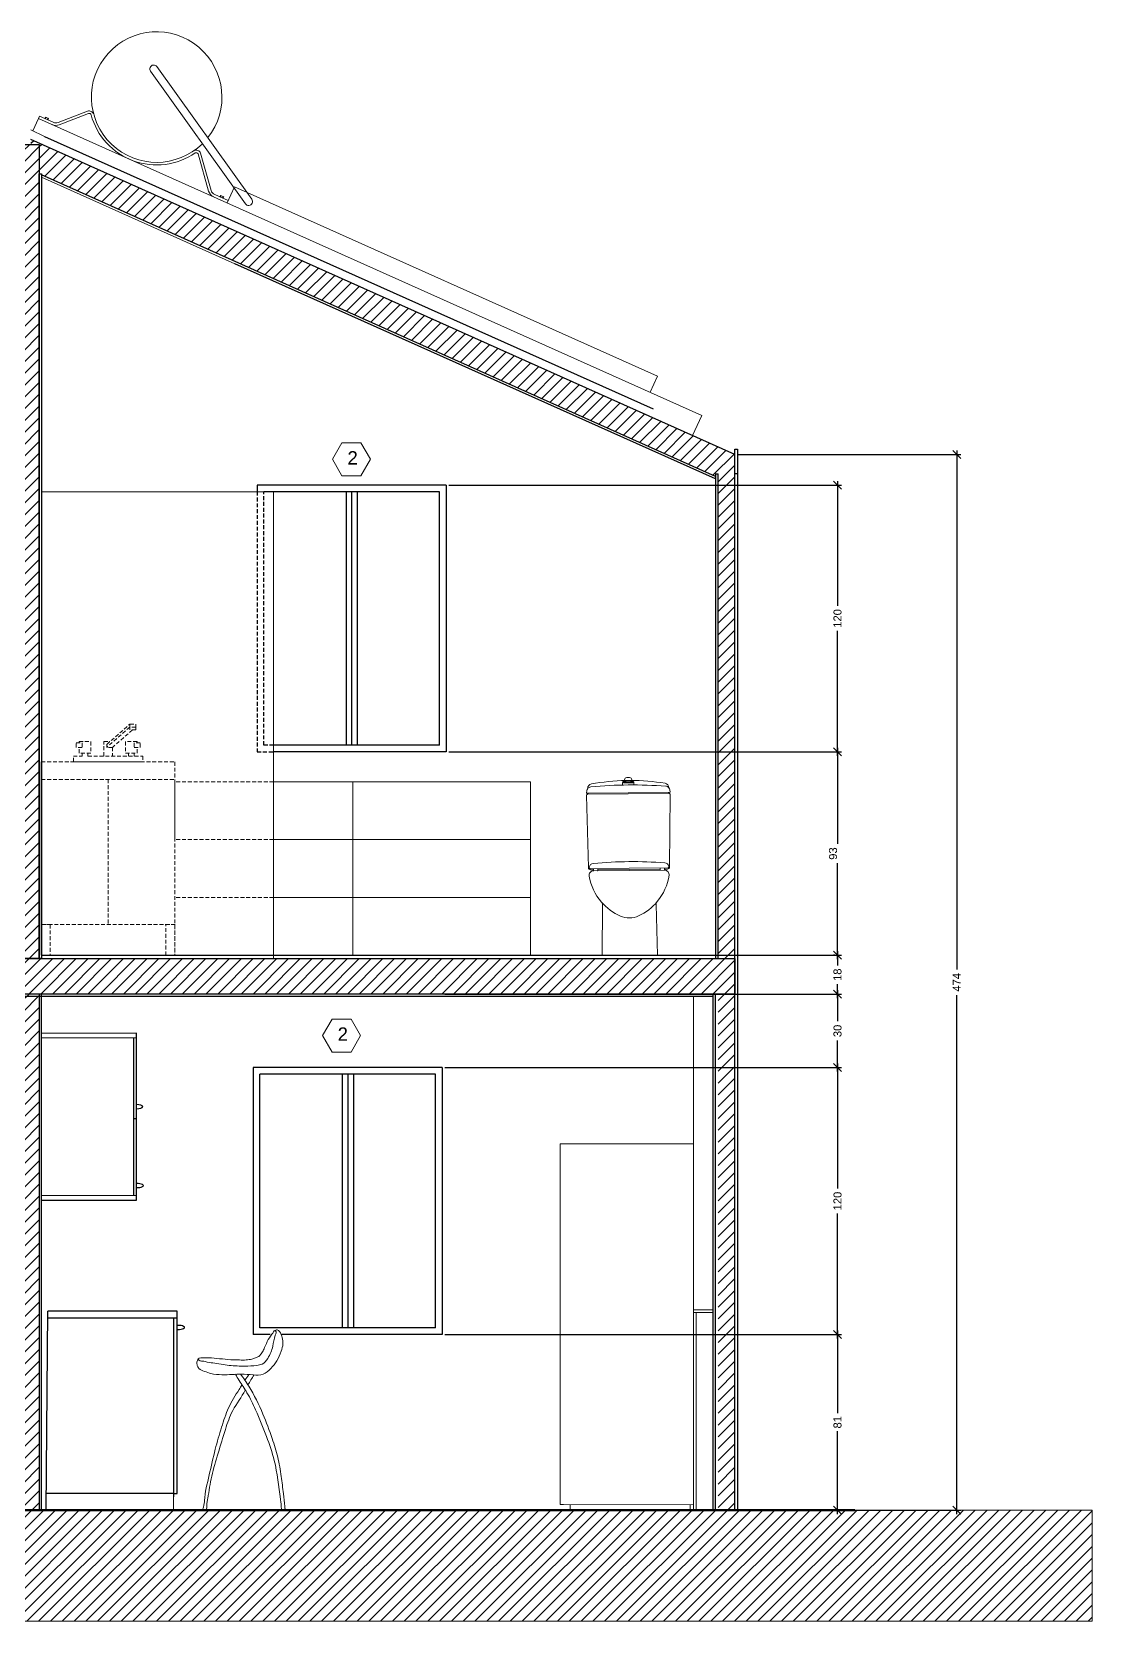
# Model space of a CAD drawing. Header units: centimetres. Extents: x -1332 to 7887, y -608 to 4152.
# Drawn here: x 4235 to 4712, y 3437 to 4152 of the extents above; entities that cross this region are included whole.
import ezdxf

# ---------------------------------------------------------------- set-up
doc = ezdxf.new("R2010")
doc.units = ezdxf.units.CM
doc.header["$MEASUREMENT"] = 0
doc.linetypes.add('HIDDEN', pattern=[0.375, 0.25, -0.125])
doc.layers.get('DEFPOINTS').update_dxf_attribs({"color": 210})
doc.layers.add('ARREDI', color=252, linetype='Continuous', lineweight=18)
doc.layers.add('NUMERAZIONE', color=30, linetype='Continuous', lineweight=5)
for name, color, linetype in [('INFISSI', 130, 'Continuous'), ('quote nuove', 253, 'Continuous'), ('STRUTTURA', 7, 'Continuous')]:
    doc.layers.add(name, color=color, linetype=linetype)
doc.styles.add('ARIAL', font='Arial.ttf')
doc.styles.get("Standard").update_dxf_attribs({"font": 'Arial.ttf'})
doc.dimstyles.new('TICK_36', dxfattribs={"dimtxt": 3.6, "dimasz": 3.6, "dimexe": 1.8, "dimexo": 1.2, "dimgap": 1.8, "dimtad": 0, "dimdec": 0, "dimzin": 0, "dimdsep": 46, "dimtxsty": 'ARIAL', "dimblk": 'OBLIQUE', "dimcen": 1.8, "dimdle": 1.8, "dimclrd": 256, "dimclrt": 256, "dimadec": 0, "dimazin": 0, "dimtfac": 1, "dimtdec": 0, "dimtmove": 1, "dimatfit": 3, "dimldrblk": 'OPEN90', "dimfxl": 1, "dimtfill": 1, "dimtolj": 1, "dimtzin": 0, "dimarcsym": 0})

# ---------------------------------------------------------------- blocks, each defined once
blk = doc.blocks.new('_Oblique')
at = {"color": 0, "linetype": 'ByBlock', "lineweight": -2}
blk.add_line((-0.5, -0.5), (0.5, 0.5), dxfattribs=at)
blk = doc.blocks.new('*D436')
at = {"layer": 'DEFPOINTS', "color": 0, "linetype": 'ByBlock', "transparency": 16777216}
for p in [(4421.5, 3828.44), (4421.5, 3736.94), (4597.54, 3736.94)]:
    blk.add_point(p, dxfattribs=at)
at = {"layer": 'quote nuove', "color": 0, "linetype": 'ByBlock', "lineweight": -2, "transparency": 16777216}
for p, q in [((4422.7, 3828.44), (4599.34, 3828.44)), ((4422.7, 3736.94), (4599.34, 3736.94))]:
    blk.add_line(p, q, dxfattribs=at)
at = {"layer": 'quote nuove', "linetype": 'ByBlock', "lineweight": -2, "transparency": 16777216}
for p, q in [((4597.54, 3830.24), (4597.54, 3787.07)), ((4597.54, 3735.14), (4597.54, 3778.31))]:
    blk.add_line(p, q, dxfattribs=at)
at = {"layer": 'quote nuove', "linetype": 'ByBlock', "lineweight": -2, "transparency": 16777216, "xscale": 3.6, "yscale": 3.6, "zscale": 3.6}
for p, rotation in [((4597.54, 3828.44), 90), ((4597.54, 3736.94), 270)]:
    blk.add_blockref('_Oblique', p, dxfattribs=dict(at, rotation=rotation))
at = {"layer": 'quote nuove', "linetype": 'ByBlock', "transparency": 16777216, "insert": (4595.54, 3782.69), "char_height": 3.6, "attachment_point": 5, "rotation": 90, "style": 'ARIAL', "bg_fill": 3, "box_fill_scale": 1.25, "bg_fill_color": 256, "bg_fill_true_color": 13158600, "bg_fill_transparency": 0}
blk.add_mtext('\\A1;93', dxfattribs=at)
blk = doc.blocks.new('_Open90')
at = {"color": 0, "linetype": 'ByBlock', "lineweight": -2}
for p, q in [((0, 0), (-1, 0)), ((-0.5, 0.5), (0, 0)), ((0, 0), (-0.5, -0.5))]:
    blk.add_line(p, q, dxfattribs=at)
blk = doc.blocks.new('*D437')
at = {"layer": 'DEFPOINTS', "color": 0, "linetype": 'ByBlock', "transparency": 16777216}
for p in [(4421.5, 3948.44), (4421.5, 3828.44), (4597.54, 3828.44)]:
    blk.add_point(p, dxfattribs=at)
at = {"layer": 'quote nuove', "color": 0, "linetype": 'ByBlock', "lineweight": -2, "transparency": 16777216}
for p, q in [((4422.7, 3948.44), (4599.34, 3948.44)), ((4422.7, 3828.44), (4599.34, 3828.44))]:
    blk.add_line(p, q, dxfattribs=at)
at = {"layer": 'quote nuove', "linetype": 'ByBlock', "lineweight": -2, "transparency": 16777216}
for p, q in [((4597.54, 3950.24), (4597.54, 3894.04)), ((4597.54, 3826.64), (4597.54, 3882.84))]:
    blk.add_line(p, q, dxfattribs=at)
at = {"layer": 'quote nuove', "linetype": 'ByBlock', "lineweight": -2, "transparency": 16777216, "xscale": 3.6, "yscale": 3.6, "zscale": 3.6}
for p, rotation in [((4597.54, 3948.44), 90), ((4597.54, 3828.44), 270)]:
    blk.add_blockref('_Oblique', p, dxfattribs=dict(at, rotation=rotation))
at = {"layer": 'quote nuove', "linetype": 'ByBlock', "transparency": 16777216, "insert": (4597.54, 3888.44), "char_height": 3.6, "attachment_point": 5, "rotation": 90, "style": 'ARIAL', "bg_fill": 3, "box_fill_scale": 1.25, "bg_fill_color": 256, "bg_fill_true_color": 13158600, "bg_fill_transparency": 0}
blk.add_mtext('\\A1;120', dxfattribs=at)
blk = doc.blocks.new('*D441')
at = {"layer": 'DEFPOINTS', "color": 0, "linetype": 'ByBlock', "transparency": 16777216}
for p in [(4551.4, 3962.12), (4552.6, 3487.44), (4651.13, 3487.44)]:
    blk.add_point(p, dxfattribs=at)
at = {"layer": 'quote nuove', "color": 0, "linetype": 'ByBlock', "lineweight": -2, "transparency": 16777216}
for p, q in [((4552.6, 3962.12), (4652.93, 3962.12)), ((4553.8, 3487.44), (4652.93, 3487.44))]:
    blk.add_line(p, q, dxfattribs=at)
at = {"layer": 'quote nuove', "linetype": 'ByBlock', "lineweight": -2, "transparency": 16777216}
for p, q in [((4651.13, 3963.92), (4651.13, 3730.62)), ((4651.13, 3485.64), (4651.13, 3718.94))]:
    blk.add_line(p, q, dxfattribs=at)
at = {"layer": 'quote nuove', "linetype": 'ByBlock', "lineweight": -2, "transparency": 16777216, "xscale": 3.6, "yscale": 3.6, "zscale": 3.6}
for p, rotation in [((4651.13, 3962.12), 90), ((4651.13, 3487.44), 270)]:
    blk.add_blockref('_Oblique', p, dxfattribs=dict(at, rotation=rotation))
at = {"layer": 'quote nuove', "linetype": 'ByBlock', "transparency": 16777216, "insert": (4651.13, 3724.78), "char_height": 3.6, "attachment_point": 5, "rotation": 90, "style": 'ARIAL', "bg_fill": 3, "box_fill_scale": 1.25, "bg_fill_color": 256, "bg_fill_true_color": 13158600, "bg_fill_transparency": 0}
blk.add_mtext('\\A1;474', dxfattribs=at)
blk = doc.blocks.new('*D446')
at = {"layer": 'DEFPOINTS', "color": 0, "linetype": 'ByBlock', "transparency": 16777216}
for p in [(4419.78, 3566.41, -34.63), (4419.78, 3487.44), (4597.54, 3487.44)]:
    blk.add_point(p, dxfattribs=at)
at = {"layer": 'quote nuove', "linetype": 'ByBlock', "lineweight": -2, "transparency": 16777216}
for p, q in [((4597.54, 3568.21), (4597.54, 3530.96)), ((4597.54, 3485.64), (4597.54, 3522.89))]:
    blk.add_line(p, q, dxfattribs=at)
at = {"layer": 'quote nuove', "color": 0, "linetype": 'ByBlock', "lineweight": -2, "transparency": 16777216}
for p, q in [((4420.98, 3566.41), (4599.34, 3566.41)), ((4420.98, 3487.44), (4599.34, 3487.44))]:
    blk.add_line(p, q, dxfattribs=at)
at = {"layer": 'quote nuove', "linetype": 'ByBlock', "lineweight": -2, "transparency": 16777216, "xscale": 3.6, "yscale": 3.6, "zscale": 3.6}
for p, rotation in [((4597.54, 3566.41), 90), ((4597.54, 3487.44), 270)]:
    blk.add_blockref('_Oblique', p, dxfattribs=dict(at, rotation=rotation))
at = {"layer": 'quote nuove', "linetype": 'ByBlock', "transparency": 16777216, "insert": (4597.54, 3526.92), "char_height": 3.6, "attachment_point": 5, "rotation": 90, "style": 'ARIAL', "bg_fill": 3, "box_fill_scale": 1.25, "bg_fill_color": 256, "bg_fill_true_color": 13158600, "bg_fill_transparency": 0}
blk.add_mtext('\\A1;81', dxfattribs=at)
blk = doc.blocks.new('*D431')
at = {"layer": 'DEFPOINTS', "color": 0, "linetype": 'ByBlock', "transparency": 16777216}
for p in [(4419.78, 3686.41, -34.63), (4597.54, 3686.41), (4419.78, 3566.41, -34.63)]:
    blk.add_point(p, dxfattribs=at)
at = {"layer": 'quote nuove', "color": 0, "linetype": 'ByBlock', "lineweight": -2, "transparency": 16777216}
for p, q in [((4420.98, 3686.41), (4599.34, 3686.41)), ((4420.98, 3566.41), (4599.34, 3566.41))]:
    blk.add_line(p, q, dxfattribs=at)
at = {"layer": 'quote nuove', "linetype": 'ByBlock', "lineweight": -2, "transparency": 16777216}
for p, q in [((4597.54, 3688.21), (4597.54, 3632.01)), ((4597.54, 3564.61), (4597.54, 3620.8))]:
    blk.add_line(p, q, dxfattribs=at)
at = {"layer": 'quote nuove', "linetype": 'ByBlock', "lineweight": -2, "transparency": 16777216, "xscale": 3.6, "yscale": 3.6, "zscale": 3.6}
for p, rotation in [((4597.54, 3686.41), 90), ((4597.54, 3566.41), 270)]:
    blk.add_blockref('_Oblique', p, dxfattribs=dict(at, rotation=rotation))
at = {"layer": 'quote nuove', "linetype": 'ByBlock', "transparency": 16777216, "insert": (4597.54, 3626.41), "char_height": 3.6, "attachment_point": 5, "rotation": 90, "style": 'ARIAL', "bg_fill": 3, "box_fill_scale": 1.25, "bg_fill_color": 256, "bg_fill_true_color": 13158600, "bg_fill_transparency": 0}
blk.add_mtext('\\A1;120', dxfattribs=at)
blk = doc.blocks.new('*D447')
at = {"layer": 'DEFPOINTS', "color": 0, "linetype": 'ByBlock', "transparency": 16777216}
for p in [(4419.79, 3719.44), (4597.54, 3719.44), (4419.79, 3686.41)]:
    blk.add_point(p, dxfattribs=at)
at = {"layer": 'quote nuove', "color": 0, "linetype": 'ByBlock', "lineweight": -2, "transparency": 16777216}
for p, q in [((4420.99, 3719.44), (4599.34, 3719.44)), ((4420.99, 3686.41), (4599.34, 3686.41))]:
    blk.add_line(p, q, dxfattribs=at)
at = {"layer": 'quote nuove', "linetype": 'ByBlock', "lineweight": -2, "transparency": 16777216}
for p, q in [((4597.54, 3721.24), (4597.54, 3707.29)), ((4597.54, 3684.61), (4597.54, 3698.55))]:
    blk.add_line(p, q, dxfattribs=at)
at = {"layer": 'quote nuove', "linetype": 'ByBlock', "lineweight": -2, "transparency": 16777216, "xscale": 3.6, "yscale": 3.6, "zscale": 3.6}
for p, rotation in [((4597.54, 3719.44), 90), ((4597.54, 3686.41), 270)]:
    blk.add_blockref('_Oblique', p, dxfattribs=dict(at, rotation=rotation))
at = {"layer": 'quote nuove', "linetype": 'ByBlock', "transparency": 16777216, "insert": (4597.54, 3702.92), "char_height": 3.6, "attachment_point": 5, "rotation": 90, "style": 'ARIAL', "bg_fill": 3, "box_fill_scale": 1.25, "bg_fill_color": 256, "bg_fill_true_color": 13158600, "bg_fill_transparency": 0}
blk.add_mtext('\\A1;30', dxfattribs=at)
blk = doc.blocks.new('*D435')
at = {"layer": 'DEFPOINTS', "color": 0, "transparency": 16777216}
for p in [(4597.54, 3736.94), (4597.54, 3719.44), (4597.54, 3719.44)]:
    blk.add_point(p, dxfattribs=at)
at = {"layer": 'quote nuove', "lineweight": -2, "transparency": 16777216}
for p, q in [((4597.54, 3738.74), (4597.54, 3732.4)), ((4597.54, 3717.64), (4597.54, 3723.98))]:
    blk.add_line(p, q, dxfattribs=at)
at = {"layer": 'quote nuove', "color": 0, "lineweight": -2, "transparency": 16777216}
for p, q in [((4596.34, 3736.94), (4595.74, 3736.94)), ((4598.74, 3719.44), (4599.34, 3719.44))]:
    blk.add_line(p, q, dxfattribs=at)
at = {"layer": 'quote nuove', "lineweight": -2, "transparency": 16777216, "xscale": 3.6, "yscale": 3.6, "zscale": 3.6}
for p, rotation in [((4597.54, 3736.94), 90), ((4597.54, 3719.44), 270)]:
    blk.add_blockref('_Oblique', p, dxfattribs=dict(at, rotation=rotation))
at = {"layer": 'quote nuove', "transparency": 16777216, "insert": (4597.54, 3728.19), "char_height": 3.6, "attachment_point": 5, "rotation": 90, "style": 'ARIAL', "bg_fill": 3, "box_fill_scale": 1.25, "bg_fill_color": 256, "bg_fill_true_color": 13158600, "bg_fill_transparency": 0}
blk.add_mtext('\\A1;18', dxfattribs=at)

msp = doc.modelspace()

# ---------------------------------------------------------------- hatches: boundary and pattern name
at = {"layer": 'STRUTTURA'}
h = msp.add_hatch(dxfattribs=at)
h.set_pattern_fill('ANSI31', color=0, scale=30)
h.paths.add_polyline_path([(4231, 4088.4), (4230.98, 4102.17), (4229.82, 4101.64), (3932, 3966.04), (3932, 3953.44), (3932, 3952.3)])
h.paths.add_polyline_path([(4234.75, 4103.81), (4234.75, 4101.64), (4238.5, 4101.64), (4238.5, 4088.44), (4239.5, 4088.44), (4239.5, 4087.99), (4542.7, 3952.32), (4542.7, 3953.44), (4543.9, 3953.44), (4543.9, 3487.44), (4551.4, 3487.44), (4551.4, 3953.44), (4551.4, 3962.12)])
h = msp.add_hatch(dxfattribs=at)
h.set_pattern_fill('ANSI31', color=0, scale=30)
h.paths.add_polyline_path([(4238.5, 4101.64), (4230.98, 4101.64), (4231, 3735.51), (4232, 3735.51), (4238.5, 3735.51)])
h = msp.add_hatch(dxfattribs=at)
h.set_pattern_fill('ANSI31', color=0, scale=30)
h.paths.add_polyline_path([(4551.4, 3735.44), (4232, 3735.44), (3994.7, 3735.49), (3994.27, 3735.46), (3994.18, 3735.51), (3983.42, 3735.51), (3982.96, 3735.44), (3982.81, 3735.51), (3976.83, 3735.51), (3976.83, 3735.44), (3932.05, 3735.44), (3932, 3735.44), (3932, 3719.51), (4232, 3719.51), (4551.4, 3719.44)])
h.paths.add_polyline_path([(4238.53, 3719.52), (4232.19, 3719.53), (4231, 3719.51), (4231, 3487.44), (4238.5, 3487.44)])

# ---------------------------------------------------------------- linework, layer by layer
msp.add_line((4334.78, 3685.39, -3), (4334.78, 3685.39, -3))
at = {"layer": 'ARREDI'}
for p, q in [((4288.58, 4134.51), (4331.24, 4074.89)), ((4291.46, 4136.61), (4334.13, 4076.98)), ((4238.67, 4114.32), (4238.2, 4113.26)), ((4238.67, 4114.32), (4244.78, 4111.58)), ((4241.29, 4113.89), (4241.03, 4113.32)), ((4241.58, 4113.76), (4241.33, 4113.19)), ((4242.69, 4113.32), (4241.36, 4113.92)), ((4242.17, 4112.81), (4242.42, 4113.38)), ((4242.47, 4112.68), (4242.72, 4113.25)), ((4260.26, 4116.56), (4247.06, 4111.52)), ((4260.67, 4115.47), (4247.47, 4110.44)), ((4234.75, 4108.14), (4240.86, 4105.24)), ((4314.7, 4080.64), (4309.93, 4097.41)), ((4315.82, 4080.96), (4311.06, 4097.71)), ((4317.47, 4079.05), (4323.5, 4076.35)), ((4320.04, 4078.64), (4319.79, 4078.07)), ((4320.34, 4078.51), (4320.09, 4077.94)), ((4321.45, 4078.07), (4320.12, 4078.67)), ((4320.93, 4077.56), (4321.18, 4078.13)), ((4321.23, 4077.43), (4321.48, 4078)), ((4323.5, 4076.35), (4323.03, 4075.29)), ((4343.88, 3945.44), (4239.5, 3945.44)), ((4343.88, 3735.44), (4343.88, 3945.44)), ((4343.88, 3814.94), (4379.5, 3814.94)), ((4379.5, 3814.94), (4379.5, 3736.94)), ((4484.79, 3811.02), (4484.6, 3809.88)), ((4485.18, 3812.03), (4485.18, 3811.92)), ((4500.82, 3814.62), (4500.83, 3813.51)), ((4501.3, 3814.53), (4501.33, 3814.81)), ((4503.4, 3814.55), (4501.3, 3814.53)), ((4501.45, 3814.98), (4502.21, 3815.31)), ((4501.45, 3814.98), (4503.4, 3815)), ((4501.79, 3815.84), (4501.79, 3815.64)), ((4501.89, 3815.54), (4502.33, 3815.54)), ((4503.39, 3815.55), (4502.33, 3815.54)), ((4503.39, 3815.55), (4502.33, 3815.54)), ((4502.33, 3815.49), (4502.33, 3815.54)), ((4502.33, 3815.54), (4502.33, 3815.54)), ((4503.38, 3816.85), (4502.78, 3816.85)), ((4503.98, 3816.86), (4503.38, 3816.85)), ((4503.39, 3815.55), (4504.46, 3815.56)), ((4503.39, 3815.55), (4504.46, 3815.56)), ((4505.35, 3815.02), (4503.4, 3815)), ((4503.4, 3814.55), (4505.5, 3814.57)), ((4521.34, 3810.22), (4503.45, 3810.05)), ((4504.46, 3815.56), (4504.89, 3815.57)), ((4504.46, 3815.51), (4504.46, 3815.56)), ((4504.46, 3815.56), (4504.46, 3815.56)), ((4505.35, 3815.02), (4504.58, 3815.33)), ((4504.99, 3815.67), (4504.99, 3815.87)), ((4505.5, 3814.57), (4505.48, 3814.85)), ((4505.99, 3814.67), (4506, 3813.56)), ((4521.34, 3810.22), (4522.3, 3810.23)), ((4521.68, 3812.26), (4521.68, 3812.37)), ((4522.3, 3810.23), (4522.08, 3811.37)), ((4484.6, 3809.88), (4485.55, 3809.89)), ((4484.63, 3808.81), (4485.49, 3776.37)), ((4485.12, 3809.33), (4503.45, 3809.5)), ((4485.55, 3809.89), (4503.45, 3810.05)), ((4521.78, 3809.67), (4503.45, 3809.5)), ((4522.03, 3776.71), (4522.29, 3809.17)), ((4343.88, 3788.94), (4459.5, 3788.94)), ((4459.5, 3788.94), (4459.5, 3762.94)), ((4459.5, 3786.72), (4459.5, 3786.72)), ((4459.5, 3786.72), (4459.5, 3760.72)), ((4485.86, 3776.47), (4485.88, 3776.59)), ((4486.36, 3775.89), (4503.76, 3776.05)), ((4486.5, 3775.39), (4487.77, 3775.41)), ((4487.77, 3775.91), (4487.77, 3775.41)), ((4487.77, 3775.41), (4487.77, 3775.11)), ((4487.77, 3774.91), (4503.77, 3775.05)), ((4487.97, 3774.91), (4487.77, 3774.91)), ((4487.97, 3774.91), (4503.77, 3775.05)), ((4489.76, 3775.92), (4489.77, 3775.12)), ((4489.77, 3775.42), (4503.77, 3775.55)), ((4521.17, 3776.22), (4503.76, 3776.05)), ((4517.77, 3775.69), (4503.77, 3775.55)), ((4519.77, 3775.2), (4503.77, 3775.05)), ((4519.57, 3775.2), (4503.77, 3775.05)), ((4517.76, 3776.19), (4517.77, 3775.39)), ((4519.77, 3775.2), (4519.57, 3775.2)), ((4519.76, 3776.2), (4519.77, 3775.7)), ((4519.77, 3775.7), (4521.04, 3775.72)), ((4519.77, 3775.4), (4519.77, 3775.7)), ((4521.65, 3776.81), (4521.63, 3776.93)), ((4459.5, 3762.94), (4343.88, 3762.94)), ((4491.81, 3759.57), (4491.63, 3736.94)), ((4516.64, 3736.94), (4516.02, 3759.8)), ((4239, 3735.44), (4343.88, 3735.44)), ((4532.8, 3577.44), (4532.8, 3718.44)), ((4472.8, 3652.14), (4472.8, 3489.91)), ((4472.8, 3652.14), (4532.8, 3652.14)), ((4532.8, 3489.83), (4532.8, 3652.7)), ((4532.8, 3577.44), (4541.5, 3577.44)), ((4532.8, 3487.44), (4532.8, 3577.44)), ((4532.8, 3576.24), (4541.5, 3576.24)), ((4534, 3487.44), (4534, 3576.24)), ((4298.9, 3493.44), (4298.9, 3487.44)), ((4472.8, 3489.91), (4474.3, 3489.91)), ((4474.3, 3489.91), (4532.8, 3489.83)), ((4477.3, 3489.94), (4477.32, 3487.44)), ((4531.31, 3489.83), (4531.32, 3487.44))]:
    msp.add_line(p, q, dxfattribs=at)
at = {"layer": 'ARREDI', "linetype": 'HIDDEN', "ltscale": 7}
for p, q in [((4268.85, 3831.77), (4279.28, 3840.9)), ((4279.28, 3839.59), (4268.85, 3830.46)), ((4279.28, 3839.59), (4279.28, 3840.9)), ((4279.28, 3840.9), (4281.89, 3840.9)), ((4279.28, 3838.29), (4279.28, 3839.59)), ((4281.89, 3839.59), (4279.28, 3839.59)), ((4281.89, 3840.9), (4281.89, 3839.59)), ((4281.89, 3839.59), (4281.89, 3838.29)), ((4267.54, 3833.07), (4270.33, 3833.07)), ((4267.54, 3826.55), (4267.54, 3833.07)), ((4268.85, 3830.46), (4268.85, 3831.77)), ((4280.44, 3838.3), (4271.46, 3830.46)), ((4281.89, 3838.29), (4279.28, 3838.29)), ((4257.76, 3826.55), (4257.76, 3827.85)), ((4260.37, 3827.85), (4260.37, 3826.55)), ((4271.46, 3830.46), (4268.85, 3830.46)), ((4271.46, 3830.46), (4271.46, 3826.55)), ((4278.63, 3827.85), (4278.63, 3826.55)), ((4281.24, 3826.55), (4281.24, 3827.85)), ((4239.5, 3823.94), (4299.5, 3823.94)), ((4299.5, 3823.94), (4299.5, 3736.94)), ((4269.5, 3816.04), (4269.58, 3750.76)), ((4299.5, 3814.94), (4299.5, 3788.94)), ((4299.5, 3814.94), (4299.5, 3814.94)), ((4299.5, 3814.94), (4299.5, 3788.94)), ((4299.5, 3814.94), (4299.5, 3814.94)), ((4343.88, 3814.94), (4299.5, 3814.94)), ((4343.88, 3788.94), (4299.5, 3788.94)), ((4343.88, 3762.94), (4299.5, 3762.94)), ((4299.58, 3750.76), (4239.58, 3750.76))]:
    msp.add_line(p, q, dxfattribs=at)
at = {"layer": 'ARREDI', "color": 8, "linetype": 'HIDDEN', "ltscale": 7}
msp.add_line((4239.5, 3816.04), (4299.5, 3816.04), dxfattribs=at)
at = {"layer": 'ARREDI', "lineweight": -2}
for p, q in [((4282.24, 3701.84), (4239.5, 3701.82)), ((4280.86, 3699.84), (4280.84, 3628.85)), ((4282.21, 3626.84), (4282.24, 3701.84)), ((4282.22, 3663.39), (4280.85, 3663.39)), ((4239.5, 3626.84), (4282.21, 3626.84)), ((4241.56, 3487.44), (4242.34, 3576.84)), ((4300.51, 3576.84), (4242.34, 3576.84)), ((4300.51, 3494.83), (4300.51, 3576.84)), ((4242.31, 3573.92), (4300.51, 3573.91)), ((4298.9, 3573.91), (4298.9, 3493.44)), ((4298.9, 3494.83), (4241.57, 3494.84))]:
    msp.add_line(p, q, dxfattribs=at)
at = {"layer": 'ARREDI'}
for points in [[(4238.2, 4113.26), (4235.58, 4107.74)], [(4536.45, 3979.78), (4238.2, 4113.26)], [(4326.5, 4047.97), (4239.5, 4086.9)], [(4326.3, 4082.6), (4323.03, 4075.29)], [(4516.53, 3997.46), (4326.3, 4082.6)], [(4516.53, 3997.46), (4513.26, 3990.16)], [(4536.45, 3979.78), (4532.36, 3970.64)]]:
    msp.add_lwpolyline(points, dxfattribs=at)
at = {"layer": 'ARREDI', "linetype": 'HIDDEN', "ltscale": 7}
for points in [[(4255.15, 3830.46), (4255.15, 3832.42), (4257.76, 3832.42), (4257.76, 3830.46)], [(4283.85, 3830.46), (4283.85, 3832.42), (4281.24, 3832.42), (4281.24, 3830.46)], [(4239.5, 3750.76), (4243.47, 3750.76), (4243.47, 3736.94), (4239.5, 3736.94)], [(4295.52, 3750.76), (4299.5, 3750.76), (4299.5, 3736.94), (4295.52, 3736.94)]]:
    msp.add_lwpolyline(points, close=True, dxfattribs=at)
for points in [[(4256.46, 3832.42), (4256.46, 3833.07), (4261.67, 3833.07), (4261.67, 3827.85), (4256.46, 3827.85), (4256.46, 3830.46)], [(4282.54, 3832.42), (4282.54, 3833.07), (4277.33, 3833.07), (4277.33, 3827.85), (4282.54, 3827.85), (4282.54, 3830.46)], [(4260.37, 3826.55), (4285.15, 3826.55), (4285.15, 3823.94), (4253.85, 3823.94), (4253.85, 3826.55), (4257.76, 3826.55)]]:
    msp.add_lwpolyline(points, dxfattribs=at)
at = {"layer": 'ARREDI'}
for points in [[(4343.88, 3814.94), (4343.88, 3736.94), (4459.5, 3736.94), (4459.5, 3814.94)], [(4343.88, 3814.94), (4343.88, 3736.94), (4459.5, 3736.94), (4459.5, 3814.94)], [(4239.5, 3699.82), (4282.24, 3699.84), (4282.24, 3701.84), (4239.5, 3701.82)], [(4239.51, 3626.85), (4282.21, 3626.85), (4282.21, 3628.85), (4239.52, 3628.85)]]:
    msp.add_lwpolyline(points, close=True, dxfattribs=at)
for centre, radius, start, end in [((4291.32, 4122.92), 29.36, 321.56273, 314.43162), ((4290.01, 4135.57), 1.78, 35.28159, 216.49816), ((4241.08, 4113.3), 0.0537, 155.88988, 245.88988), ((4241.28, 4113.21), 0.0537, 245.88988, 335.88988), ((4241.33, 4113.87), 0.0537, 65.88988, 155.88988), ((4241.38, 4113.16), 0.0537, 155.88988, 245.88988), ((4241.54, 4113.78), 0.0537, 335.88988, 65.88988), ((4241.63, 4113.74), 0.0537, 65.88988, 155.88988), ((4242.12, 4112.83), 0.0537, 245.88988, 335.88988), ((4242.22, 4112.79), 0.0537, 155.88988, 245.88988), ((4242.37, 4113.4), 0.0537, 335.88988, 65.88988), ((4242.42, 4112.7), 0.0537, 245.88988, 335.88988), ((4242.47, 4113.36), 0.0537, 65.88988, 155.88988), ((4242.67, 4113.27), 0.0537, 335.88988, 65.88988), ((4246, 4114.3), 4.14, 245.88988, 290.88988), ((4246, 4114.3), 2.98, 245.88988, 290.88988), ((4261, 4114.61), 2.08, 19.80493, 110.88988), ((4261, 4114.61), 0.927, 22.56824, 110.86066), ((4291.32, 4122.92), 30.52, 195.11438, 304.64968), ((4309.1, 4096.99), 2.08, 20.00847, 120.11059), ((4309.1, 4096.99), 0.926, 26.37705, 117.69172), ((4318.68, 4081.77), 4.14, 195.88988, 245.88988), ((4318.68, 4081.77), 2.98, 195.88988, 245.88988), ((4319.84, 4078.05), 0.0537, 155.88988, 245.88988), ((4320.04, 4077.96), 0.0537, 245.88988, 335.88988), ((4320.09, 4078.62), 0.0537, 65.88988, 155.88988), ((4320.14, 4077.92), 0.0537, 155.88988, 245.88988), ((4320.29, 4078.53), 0.0537, 335.88988, 65.88988), ((4320.39, 4078.49), 0.0537, 65.88988, 155.88988), ((4320.88, 4077.59), 0.0537, 245.88988, 335.88988), ((4320.98, 4077.54), 0.0537, 155.88988, 245.88988), ((4321.18, 4077.45), 0.0537, 245.88988, 335.88988), ((4321.13, 4078.16), 0.0537, 335.88988, 65.88988), ((4321.23, 4078.11), 0.0537, 65.88988, 155.88988), ((4321.43, 4078.02), 0.0537, 335.88988, 65.88988), ((4332.68, 4075.94), 1.78, 214.92001, 35.88988), ((4486.76, 3810.69), 2, 142.31533, 170.53645), ((4487.18, 3812.04), 2, 100.08111, 180.53645), ((4486.76, 3810.69), 2, 95.36855, 142.31533), ((4505.29, 3613.56), 200, 90.53645, 95.36855), ((4504.33, 3715.56), 100, 91.14509, 100.08111), ((4501.32, 3814.62), 0.5, 105.06945, 180.53645), ((4502.13, 3811.6), 3.63, 98.91632, 105.06945), ((4501.53, 3814.8), 0.2, 113.05075, 175.53645), ((4502.96, 3806.35), 8.94, 95.64051, 98.91632), ((4502.79, 3815.85), 1, 90.53645, 180.53645), ((4501.89, 3815.64), 0.1, 180.53645, 270.53645), ((4502.13, 3815.49), 0.2, 293.05075, 1.14509), ((4505.29, 3613.56), 200, 85.70436, 90.53645), ((4503.99, 3815.86), 1, 0.53645, 90.53645), ((4504.33, 3715.56), 100, 80.99179, 89.92781), ((4504.66, 3815.51), 0.2, 179.92781, 248.02216), ((4504, 3806.36), 8.94, 82.15659, 85.4324), ((4504.89, 3815.67), 0.1, 270.53645, 0.53645), ((4504.73, 3811.62), 3.63, 76.00346, 82.15659), ((4505.28, 3814.83), 0.2, 5.53645, 68.02216), ((4505.49, 3814.66), 0.5, 0.53645, 76.00346), ((4519.68, 3812.35), 2, 0.53645, 80.99179), ((4520.12, 3811.01), 2, 38.75758, 85.70436), ((4521.35, 3809.72), 0.5, 17.99406, 90.53645), ((4520.12, 3811.01), 2, 10.53645, 38.75758), ((4485.13, 3808.83), 0.5, 121.76316, 181.5327), ((4484.6, 3809.68), 0.5, 301.76316, 343.07885), ((4485.13, 3808.83), 0.5, 90.53645, 121.76316), ((4485.56, 3809.39), 0.5, 90.53645, 163.07885), ((4521.79, 3809.17), 0.5, 59.30975, 90.53645), ((4522.3, 3810.03), 0.5, 197.99406, 239.30975), ((4521.79, 3809.17), 0.5, 359.54021, 59.30975), ((4486.49, 3776.39), 1, 181.5328, 270.53645), ((4487.79, 3772.91), 2, 90.53645, 189.55427), ((4486.36, 3776.39), 0.5, 170.53645, 270.53645), ((4487.86, 3776.27), 2, 95.14408, 170.53645), ((4505.61, 3579.06), 200, 90.53645, 95.14408), ((4487.97, 3775.11), 0.2, 180.53645, 270.53645), ((4489.57, 3775.12), 0.2, 270.53645, 0.53645), ((4505.61, 3579.06), 200, 85.92883, 90.53645), ((4517.97, 3775.39), 0.2, 180.53645, 270.53645), ((4519.57, 3775.4), 0.2, 270.53645, 0.53645), ((4519.79, 3773.2), 2, 351.51864, 90.53645), ((4519.67, 3776.56), 2, 10.53645, 85.92883), ((4521.03, 3776.72), 1, 270.53645, 359.54011), ((4521.16, 3776.72), 0.5, 270.53645, 10.53645), ((4509.48, 3776.59), 24, 189.63768, 220.84361), ((4498.04, 3776.48), 24, 320.2293, 351.43523), ((4509.48, 3776.59), 24, 220.84361, 246.4098), ((4489.81, 3759.59), 2, 359.53645, 40.84361), ((4498.04, 3776.48), 24, 294.66311, 320.2293), ((4518.02, 3759.85), 2, 140.2293, 181.53645), ((4503.88, 3763.76), 10, 246.4098, 294.66311)]:
    msp.add_arc(centre, radius, start, end, dxfattribs=at)
at = {"layer": 'ARREDI', "lineweight": -2}
for centre, start_param, end_param in [((4281.95, 3668.86), 1.659303, 4.623882), ((4282.21, 3633.36), 1.570796, 4.712389), ((4300.76, 3569.56), 1.570796, 4.712389)]:
    msp.add_ellipse(centre, major_axis=(-3.12, 0), ratio=0.29709, start_param=start_param, end_param=end_param, dxfattribs=at)
at = {"layer": 'ARREDI'}
for points in [[(4344.13, 3568), (4345.55, 3568.48), (4346.51, 3567.74), (4347.75, 3564.98), (4348.12, 3562.08), (4347.33, 3558.89), (4345.41, 3554.54), (4342.67, 3551.13), (4339.24, 3548.53), (4334.7, 3548.21), (4329.35, 3548.57), (4325.29, 3548.4), (4320.67, 3548.31), (4315.75, 3548.79), (4312.85, 3549.82), (4310.29, 3551.17), (4309.6, 3552.51), (4309.45, 3553.93), (4310.06, 3555.54)], [(4334.16, 3555.31), (4331.59, 3554.95), (4328.54, 3554.92), (4323.33, 3555.14), (4318.38, 3555.64), (4313.84, 3555.94), (4311.26, 3555.91), (4310.05, 3555.49), (4310.46, 3554.75), (4311.82, 3554.43), (4313.18, 3554.17), (4316.64, 3553.59), (4323.89, 3552.51), (4331.07, 3552.17), (4336.29, 3552.49), (4338.79, 3553.06), (4341.27, 3555.65), (4343.52, 3561.09), (4344.69, 3566.1), (4344.81, 3568), (4344.47, 3568.2), (4343.87, 3567.58), (4342.53, 3565.68), (4340.66, 3562.34), (4339.6, 3559.9), (4338.67, 3558.13), (4338.07, 3557.38), (4337.2, 3556.49), (4335.78, 3555.87), (4334.09, 3555.31)], [(4329.05, 3548.57), (4332.77, 3543.1), (4339.09, 3530.62), (4343.28, 3519.54), (4345.75, 3511.25), (4347.38, 3502.54), (4348.3, 3494.8), (4348.92, 3489.04), (4348.95, 3488.68), (4349.01, 3488.34), (4349.01, 3487.85), (4348.9, 3487.74), (4348.49, 3487.6), (4347.96, 3487.57), (4347.54, 3487.69), (4347.45, 3488.02), (4347.38, 3488.58), (4347.36, 3489.58), (4347.11, 3491.3), (4346.95, 3492.34), (4344.22, 3509.69), (4340.73, 3520.5), (4335.83, 3532.56), (4331.95, 3540.13), (4328.38, 3545.73), (4326.79, 3548.51)]]:
    msp.add_spline(points, degree=3, dxfattribs=at)
for points in [[(4332.78, 3548.37), (4332.2, 3547.49), (4331.62, 3546.6), (4331.05, 3545.72)], [(4332.38, 3543.71), (4333.23, 3545.24), (4334.18, 3546.71), (4335.12, 3548.19)]]:
    msp.add_open_spline(points, degree=3, dxfattribs=at)
msp.add_open_spline([(4329.7, 3543.64), (4329.27, 3542.98), (4327.13, 3539.66), (4323.36, 3533.65), (4320.42, 3524.37), (4317.37, 3514.29), (4315.13, 3503.44), (4312.71, 3494.31), (4312.79, 3489.58), (4311.81, 3487.38), (4312.75, 3487.24), (4313.25, 3487.25), (4313.84, 3487.64), (4313.8, 3488.76), (4313.88, 3490.09), (4314.09, 3491.55), (4314.84, 3495.75), (4315.87, 3502.92), (4319.03, 3513.15), (4321.97, 3523.03), (4325.28, 3532.96), (4329.52, 3538.2), (4331.16, 3541.4)], degree=3, knots=[0.056496, 0.056496, 0.056496, 0.056496, 0.080165, 0.174847, 0.267967, 0.370876, 0.489725, 0.605982, 0.636567, 0.649105, 0.653469, 0.660117, 0.66353, 0.671962, 0.687827, 0.706953, 0.715008, 0.816282, 0.923243, 1.03547, 1.126469, 1.234368, 1.234368, 1.234368, 1.234368], dxfattribs=at)
at = {"layer": 'INFISSI', "color": 4}
for p, q in [((4421.5, 3948.44), (4336.5, 3948.44)), ((4421.5, 3948.44), (4421.5, 3828.44)), ((4418.5, 3945.44), (4339.5, 3945.44)), ((4376.5, 3945.44), (4376.5, 3831.44)), ((4379, 3945.44), (4379, 3831.44)), ((4381.5, 3945.44), (4381.5, 3831.44)), ((4418.5, 3831.44), (4418.5, 3945.44)), ((4418.5, 3831.44), (4343.88, 3831.44)), ((4421.5, 3828.44), (4343.88, 3828.44)), ((4334.79, 3686.41), (4334.78, 3566.41)), ((4419.79, 3686.41), (4334.79, 3686.41)), ((4337.78, 3569.41), (4337.79, 3683.41)), ((4416.79, 3683.41), (4337.79, 3683.41)), ((4374.79, 3683.41), (4374.78, 3569.41)), ((4377.29, 3683.41), (4377.28, 3569.41)), ((4379.79, 3683.41), (4379.78, 3569.41)), ((4416.78, 3569.41), (4416.79, 3683.41)), ((4419.79, 3686.41), (4419.78, 3566.41)), ((4416.78, 3569.41), (4337.78, 3569.41)), ((4419.78, 3566.41), (4347.61, 3566.41))]:
    msp.add_line(p, q, dxfattribs=at)
at = {"layer": 'INFISSI'}
for p, q in [((4336.5, 3948.44), (4336.5, 3945.44)), ((4342.38, 3566.41), (4334.78, 3566.41)), ((4298.9, 3494.83), (4300.51, 3494.83))]:
    msp.add_line(p, q, dxfattribs=at)
at = {"layer": 'INFISSI', "color": 4, "linetype": 'HIDDEN', "ltscale": 7}
for p, q in [((4336.5, 3945.44), (4336.5, 3828.44)), ((4339.5, 3831.44), (4339.5, 3945.44))]:
    msp.add_line(p, q, dxfattribs=at)
at = {"layer": 'INFISSI', "linetype": 'HIDDEN', "ltscale": 7}
for p, q in [((4336.5, 3828.44), (4343.88, 3828.44)), ((4343.88, 3831.44), (4339.5, 3831.44))]:
    msp.add_line(p, q, dxfattribs=at)
at = {"layer": 'NUMERAZIONE'}
for points in [[(4387.45, 3960.02), (4383.18, 3967.42), (4374.63, 3967.42), (4370.35, 3960.02), (4374.63, 3952.61), (4383.18, 3952.61)], [(4383.04, 3700.83), (4378.76, 3708.24), (4370.21, 3708.24), (4365.94, 3700.83), (4370.21, 3693.43), (4378.76, 3693.43)]]:
    msp.add_lwpolyline(points, close=True, dxfattribs=at)
at = {"layer": 'quote nuove', "linetype": 'ByBlock', "lineweight": 100}
msp.add_lwpolyline([(4605.32, 3487.44), (3854.05, 3487.44)], dxfattribs=at)
at = {"layer": 'STRUTTURA'}
for p, q in [((4542.7, 3953.44), (4543.9, 3953.44)), ((4239.5, 3736.94), (4239.5, 3823.94)), ((4239.5, 3736.94), (4542.7, 3736.94)), ((4241.56, 3736.94), (4346.09, 3736.94)), ((4315.12, 3736.94), (4434.08, 3736.94)), ((4463, 3736.94), (4488, 3736.94)), ((4421.72, 3718.44), (3932, 3718.44)), ((4531.32, 3487.44), (4477.32, 3487.44))]:
    msp.add_line(p, q, dxfattribs=at)
at = {"layer": 'STRUTTURA', "ltscale": 0.1}
msp.add_line((4551.4, 3735.44), (4551.4, 3719.44), dxfattribs=at)
at = {"layer": 'STRUTTURA'}
for points in [[(4551.4, 3962.12), (4234.75, 4103.81)], [(4240.86, 4105.24), (4514.69, 3982.71)], [(4542.7, 3952.32), (4239.5, 4087.99)], [(4542.7, 3951.23), (4326.5, 4047.97)], [(4542.7, 3953.44), (4542.7, 3735.44), (4543.9, 3735.44), (4543.9, 3953.44)], [(4552.6, 3953.44), (4552.6, 3487.44), (4551.4, 3487.44), (4551.4, 3953.44)], [(4232, 3735.44), (4551.4, 3735.44), (4551.4, 3719.44)], [(4551.4, 3719.44), (4232, 3719.44), (4232, 3719.51)], [(4238.5, 3719.44), (4238.5, 3487.44), (4239.5, 3487.44), (4239.5, 3719.44)], [(4541.5, 3718.44), (4421.72, 3718.44)], [(4541.5, 3719.44), (4541.5, 3487.44), (4542.7, 3487.44), (4542.7, 3719.44)]]:
    msp.add_lwpolyline(points, dxfattribs=at)
for points in [[(4229.99, 4101.64), (4238.5, 4101.64), (4238.5, 3735.44), (4231, 3735.44)], [(4238.5, 3735.44), (4238.5, 4088.44), (4239.5, 4088.44), (4239.5, 3735.44)], [(4551.4, 3964.54), (4552.6, 3964.54), (4552.6, 3953.44), (4551.4, 3953.44)]]:
    msp.add_lwpolyline(points, close=True, dxfattribs=at)

# ---------------------------------------------------------------- texts
at = {"layer": 'NUMERAZIONE', "ltscale": 0.1, "char_height": 6, "attachment_point": 1}
for insert in [(4377.13, 3963.66), (4372.71, 3704.48)]:
    msp.add_mtext_dynamic_manual_height_columns('2', width=0.5819, gutter_width=12.5, heights=[0], dxfattribs=dict(at, insert=insert))

# ---------------------------------------------------------------- next in the draw order: dimensions: what is measured, and where the dimension line sits
at = {"layer": 'quote nuove', "linetype": 'ByBlock'}
dim = msp.add_linear_dim(base=(4597.54, 3736.94), p1=(4421.5, 3828.44), p2=(4421.5, 3736.94), angle=90, text='93', dimstyle='TICK_36', dxfattribs=at)
dim.commit()
dim.dimension.update_dxf_attribs({"geometry": '*D436', "text_midpoint": (4595.54, 3782.69), "dimtype": 160})

# ---------------------------------------------------------------- next in the draw order: dimensions: what is measured, and where the dimension line sits
dim = msp.add_linear_dim(base=(4597.54, 3828.44), p1=(4421.5, 3948.44), p2=(4421.5, 3828.44), angle=90, dimstyle='TICK_36', dxfattribs=at)
dim.commit()
dim.dimension.update_dxf_attribs({"geometry": '*D437', "text_midpoint": (4597.54, 3888.44)})

# ---------------------------------------------------------------- next in the draw order: dimensions: what is measured, and where the dimension line sits
dim = msp.add_linear_dim(base=(4651.13, 3487.44), p1=(4551.4, 3962.12), p2=(4552.6, 3487.44), angle=90, text='474', dimstyle='TICK_36', dxfattribs=at)
dim.commit()
dim.dimension.update_dxf_attribs({"geometry": '*D441', "text_midpoint": (4651.13, 3724.78), "dimtype": 160})

# ---------------------------------------------------------------- next in the draw order: dimensions: what is measured, and where the dimension line sits
dim = msp.add_linear_dim(base=(4597.54, 3487.44), p1=(4419.78, 3566.41, -34.63), p2=(4419.78, 3487.44), angle=90, text='81', dimstyle='TICK_36', dxfattribs=at)
dim.commit()
dim.dimension.update_dxf_attribs({"geometry": '*D446', "text_midpoint": (4597.54, 3526.92)})

# ---------------------------------------------------------------- next in the draw order: hatches: boundary and pattern name
at = {"layer": 'ARREDI'}
h = msp.add_hatch(dxfattribs=at)
h.set_pattern_fill('ANSI31', color=0, scale=30)
h.paths.add_polyline_path([(3792.7, 3487.44), (3792.7, 3437.44), (4712.07, 3437.44), (4712.07, 3487.44)])

# ---------------------------------------------------------------- next in the draw order: linework, layer by layer
msp.add_lwpolyline([(3792.7, 3487.44), (4712.07, 3487.44), (4712.07, 3437.44), (3792.7, 3437.44)], close=True, dxfattribs=at)

# ---------------------------------------------------------------- next in the draw order: dimensions: what is measured, and where the dimension line sits
at = {"layer": 'quote nuove', "linetype": 'ByBlock'}
dim = msp.add_linear_dim(base=(4597.54, 3686.41), p1=(4419.78, 3566.41, -34.63), p2=(4419.78, 3686.41, -34.63), angle=90, dimstyle='TICK_36', dxfattribs=at)
dim.commit()
dim.dimension.update_dxf_attribs({"geometry": '*D431', "text_midpoint": (4597.54, 3626.41)})

# ---------------------------------------------------------------- next in the draw order: dimensions: what is measured, and where the dimension line sits
dim = msp.add_linear_dim(base=(4597.54, 3719.44), p1=(4419.79, 3686.41), p2=(4419.79, 3719.44), angle=90, text='30', dimstyle='TICK_36', dxfattribs=at)
dim.commit()
dim.dimension.update_dxf_attribs({"geometry": '*D447', "text_midpoint": (4597.54, 3702.92)})

# ---------------------------------------------------------------- next in the draw order: dimensions: what is measured, and where the dimension line sits
at = {"layer": 'quote nuove'}
dim = msp.add_linear_dim(base=(4597.543363, 3719.439556), p1=(4597.543363, 3736.939557), p2=(4597.542163, 3719.439556), angle=90, dimstyle='TICK_36', dxfattribs=at)
dim.commit()
dim.dimension.update_dxf_attribs({"geometry": '*D435', "text_midpoint": (4597.543363, 3728.189557)})

doc.saveas('drawing.dxf')
